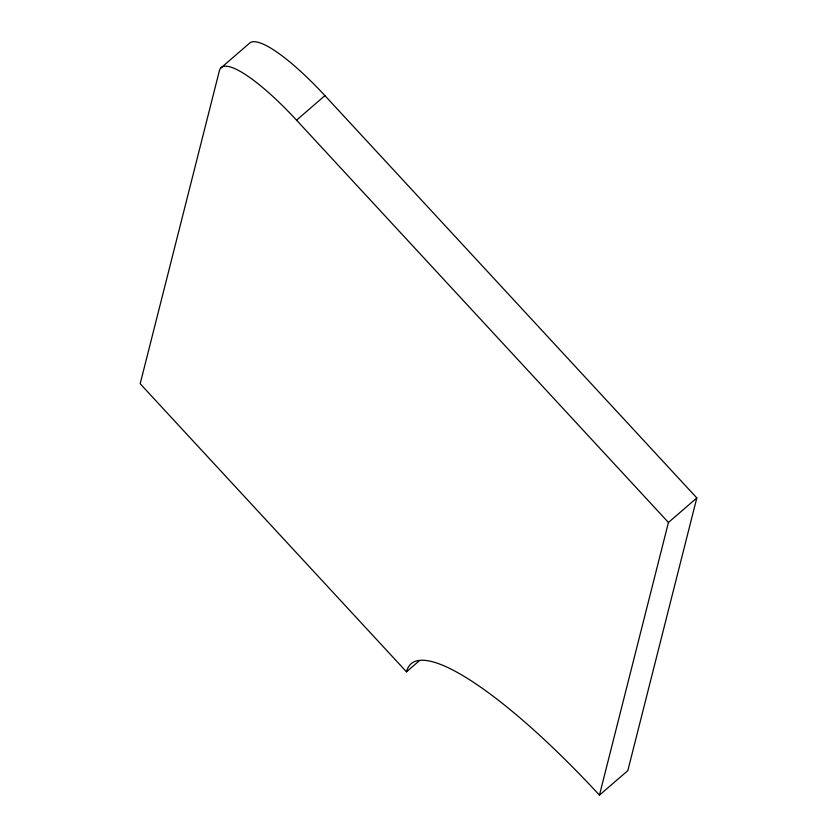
<?xml version="1.0" encoding="UTF-8"?>
<svg xmlns="http://www.w3.org/2000/svg" width="837" height="837" viewBox="0 0 837 837"><rect width="100%" height="100%" fill="white"/><g stroke="black" fill="none" stroke-linecap="round" stroke-linejoin="round"><path stroke-width="1.26" d="M668.439 522.476L296.539 120.172A104.845 22.934 49.2 0 0 219.357 70.842L140.177 383.754L406.5 671.839A262.117 57.345 49.2 0 1 599.449 795.15L668.439 522.476L696.823 497.942L324.913 95.638A104.845 22.934 49.2 0 0 249.227 43.472L220.842 67.996M696.823 497.942L627.823 770.626L599.449 795.15M296.539 120.172L324.913 95.638M406.5 671.839L419.222 660.843"/></g></svg>
